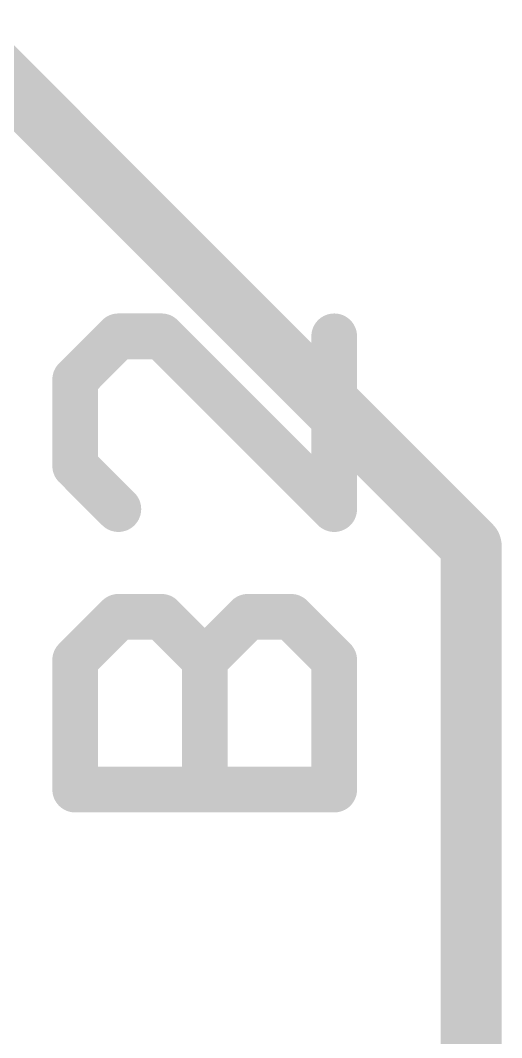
# Model space of a CAD drawing. Extents: x -3.8 to 20.4, y -11.4 to 31.9.
# Drawn here: x 6.496 to 8.103, y 22.109 to 25.502 of the extents above; entities that cross this region are included whole.
import ezdxf

# ---------------------------------------------------------------- set-up
doc = ezdxf.new("R2010")
doc.units = 0
doc.layers.add('1', color=12, linetype='CONTINUOUS')
doc.layers.add('21', color=41, linetype='CONTINUOUS')

msp = doc.modelspace()

# ---------------------------------------------------------------- linework, layer by layer
at = {"layer": '1', "const_width": 0.2032}
for points in [[(8.001, 23.749), (6.35, 25.4)], [(8.001, 11.557), (8.001, 23.749)]]:
    msp.add_lwpolyline(points, dxfattribs=at)
at = {"layer": '1', "const_width": 0.1016}
for points in [[(8.0518, 23.749, 1), (7.9502, 23.749)], [(7.9651, 23.7131, 1), (8.0369, 23.7849)]]:
    msp.add_lwpolyline(points, format="xyb", dxfattribs=at)
at = {"layer": '21', "const_width": 0.1524}
for points in [[(6.8235, 24.4479), (6.6795, 24.3039)], [(6.9676, 24.4479), (6.8235, 24.4479)], [(7.5438, 23.8717), (6.9676, 24.4479)], [(7.5438, 24.4479), (7.5438, 23.8717)], [(6.6795, 24.3039), (6.6795, 24.0158)], [(6.6795, 24.0158), (6.8235, 23.8717)], [(6.6795, 23.3684), (6.8235, 23.5124)], [(6.8235, 23.5124), (6.9676, 23.5124)], [(6.9676, 23.5124), (7.1116, 23.3684)], [(7.1116, 23.3684), (7.2557, 23.5124)], [(7.2557, 23.5124), (7.3997, 23.5124)], [(7.3997, 23.5124), (7.5438, 23.3684)], [(6.6795, 22.9362), (6.6795, 23.3684)], [(7.1116, 22.9362), (7.1116, 23.3684)], [(7.5438, 23.3684), (7.5438, 22.9362)], [(7.5438, 22.9362), (6.6795, 22.9362)]]:
    msp.add_lwpolyline(points, dxfattribs=at)
at = {"layer": '21', "const_width": 0.0762}
for points in [[(6.8235, 24.486, 1), (6.8235, 24.4098)], [(6.8505, 24.421, 1), (6.7966, 24.4749)], [(6.9945, 24.4749, 1), (6.9406, 24.421)], [(6.9676, 24.4098, 1), (6.9676, 24.486)], [(7.5819, 24.4479, 1), (7.5057, 24.4479)], [(6.6525, 24.3308, 1), (6.7064, 24.2769)], [(6.7176, 24.3039, 1), (6.6414, 24.3039)], [(6.7064, 24.0427, 1), (6.6525, 23.9888)], [(6.6414, 24.0158, 1), (6.7176, 24.0158)], [(6.7966, 23.8448, 1), (6.8505, 23.8987)], [(7.5169, 23.8448, 1), (7.5707, 23.8987)], [(7.5057, 23.8717, 1), (7.5819, 23.8717)], [(6.8235, 23.5505, 1), (6.8235, 23.4743)], [(6.8505, 23.4855, 1), (6.7966, 23.5394)], [(6.9945, 23.5394, 1), (6.9406, 23.4855)], [(6.9676, 23.4743, 1), (6.9676, 23.5505)], [(7.2557, 23.5505, 1), (7.2557, 23.4743)], [(7.2826, 23.4855, 1), (7.2287, 23.5394)], [(7.4267, 23.5394, 1), (7.3728, 23.4855)], [(7.3997, 23.4743, 1), (7.3997, 23.5505)], [(6.7176, 23.3684, 1), (6.6414, 23.3684)], [(7.1497, 23.3684, 1), (7.0735, 23.3684)], [(7.5819, 23.3684, 1), (7.5057, 23.3684)], [(6.6525, 23.3953, 1), (6.7064, 23.3414)], [(7.0847, 23.3953, 1), (7.1386, 23.3414)], [(7.0847, 23.3414, 1), (7.1386, 23.3953)], [(7.5169, 23.3414, 1), (7.5707, 23.3953)], [(6.6795, 22.9743, 1), (6.6795, 22.8981)], [(7.5438, 22.8981, 1), (7.5438, 22.9743)], [(6.6414, 22.9362, 1), (6.7176, 22.9362)], [(7.0735, 22.9362, 1), (7.1497, 22.9362)], [(7.5057, 22.9362, 1), (7.5819, 22.9362)]]:
    msp.add_lwpolyline(points, format="xyb", dxfattribs=at)

doc.saveas('drawing.dxf')
